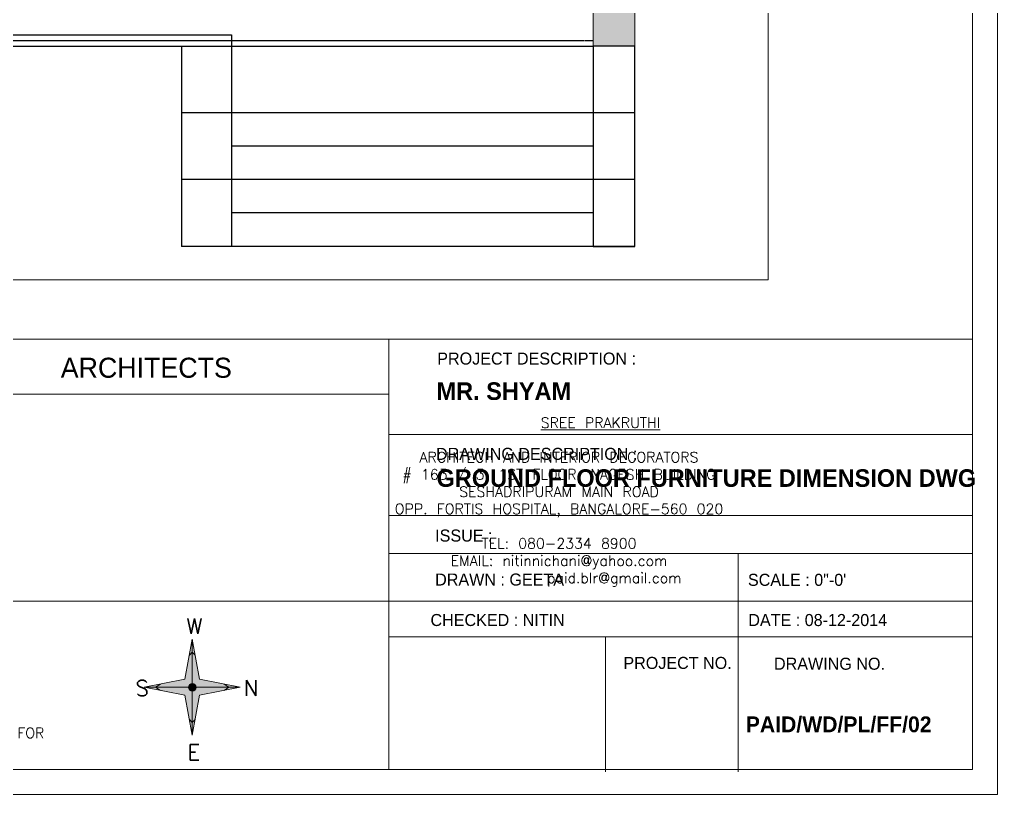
# Model space of a CAD drawing. Header units: inches. Extents: x 111501 to 134888, y 46021 to 52102.
# Drawn here: x 115101.3 to 115452.9, y 48151.3 to 48429.8 of the extents above; entities that cross this region are included whole.
import ezdxf

# ---------------------------------------------------------------- set-up
doc = ezdxf.new("R2010")
doc.units = ezdxf.units.IN
doc.header["$MEASUREMENT"] = 0
for name, color, linetype, lineweight in [('column', 252, 'Continuous', 9), ('SHEET', 7, 'Continuous', 30), ('wall', 7, 'Continuous', 9)]:
    doc.layers.add(name, color=color, linetype=linetype, lineweight=lineweight)
doc.layers.add('staircase', color=6, linetype='Continuous')
doc.styles.get("Standard").update_dxf_attribs({"font": 'txt.shx', "height": 6})
doc.styles.add('style4', font='GOTHIC.TTF', dxfattribs={"height": 18})

msp = doc.modelspace()

# ---------------------------------------------------------------- hatches: boundary and pattern name
at = {"layer": 'column'}
h = msp.add_hatch(color=256, dxfattribs=at)
h.paths.add_polyline_path([(115322.52, 48431.27), (115322.52, 48420.27), (115311.52, 48420.27), (115311.52, 48431.27)])
h.paths.add_polyline_path([(115311.52, 48431.27), (115311.52, 48435.27), (115322.52, 48435.27), (115322.52, 48431.27)])
h.paths.add_polyline_path([(115311.52, 48420.27), (115307.52, 48420.27), (115307.52, 48431.27), (115311.52, 48431.27)])
h.paths.add_polyline_path([(115307.52, 48435.27), (115311.52, 48435.27), (115311.52, 48431.27), (115307.52, 48431.27)])
at = {"layer": 'SHEET', "lineweight": 5}
h = msp.add_hatch(color=0, dxfattribs=at)
h.set_gradient(color1=(0, 0, 41), one_color=1, tint=1, name='CYLINDER')
h.paths.add_polyline_path([(115163.42, 48207.08), (115162.37, 48201.41), (115163.42, 48202.46)])
h.paths.add_polyline_path([(115163.42, 48207.08), (115163.42, 48202.46), (115164.47, 48201.41)])
h = msp.add_hatch(color=0, dxfattribs=at)
h.set_gradient(color1=(186, 79, 131), one_color=1, tint=1, name='INVHEMISPHERICAL')
h.paths.add_polyline_path([(115150.22, 48189.83), (115151.99, 48188.68), (115160.75, 48186.96), (115162.37, 48178.25), (115163.42, 48177.2), (115163.42, 48189.83)])
h.paths.add_polyline_path([(115176.61, 48189.83), (115174.84, 48190.97), (115166.08, 48192.7), (115164.47, 48201.41), (115163.42, 48202.46), (115163.42, 48189.83)])
h = msp.add_hatch(color=0, dxfattribs=at)
h.set_gradient(color1=(186, 79, 131), one_color=1, tint=1, name='CURVED')
h.paths.add_polyline_path([(115163.42, 48202.46), (115162.37, 48201.41), (115160.75, 48192.7), (115151.99, 48190.97), (115150.22, 48189.83), (115163.42, 48189.83)])
h.paths.add_polyline_path([(115163.42, 48177.2), (115164.47, 48178.25), (115166.08, 48186.96), (115174.84, 48188.68), (115176.61, 48189.83), (115163.42, 48189.83)])
h = msp.add_hatch(color=0, dxfattribs=at)
h.set_gradient(color1=(0, 0, 41), one_color=1, tint=1, name='CURVED')
h.paths.add_polyline_path([(115146.17, 48189.83), (115150.22, 48189.83), (115151.99, 48190.97)])
h.paths.add_polyline_path([(115146.17, 48189.83), (115151.99, 48188.68), (115150.22, 48189.83)])
h = msp.add_hatch(color=0, dxfattribs=at)
h.set_gradient(color1=(186, 79, 131), one_color=1, tint=1, name='SPHERICAL')
edge = h.paths.add_edge_path()
edge.add_arc((115163.42, 48189.83), 1.39, 0, 360)
h = msp.add_hatch(color=0, dxfattribs=at)
h.set_gradient(color1=(0, 0, 41), one_color=1, tint=1, name='INVCURVED')
h.paths.add_polyline_path([(115180.66, 48189.83), (115176.61, 48189.83), (115174.84, 48188.68)])
h.paths.add_polyline_path([(115180.66, 48189.83), (115174.84, 48190.97), (115176.61, 48189.83)])
h = msp.add_hatch(color=0, dxfattribs=at)
h.set_gradient(color1=(0, 0, 41), one_color=1, tint=1)
h.paths.add_polyline_path([(115163.42, 48177.2), (115162.37, 48178.25), (115163.42, 48172.58)])
h.paths.add_polyline_path([(115163.42, 48172.58), (115164.47, 48178.25), (115163.42, 48177.2)])

# ---------------------------------------------------------------- linework, layer by layer
at = {"layer": 'column'}
msp.add_lwpolyline([(115322.52, 48435.27), (115307.52, 48435.27), (115307.52, 48420.27), (115322.52, 48420.27)], close=True, dxfattribs=at)
at = {"layer": 'SHEET', "color": 0, "lineweight": 5, "ltscale": 25}
for p, q in [((115443.97, 48314.96), (114777.52, 48314.96)), ((115234.05, 48314.96), (115234.05, 48160.24)), ((115234.05, 48295.11), (114777.52, 48295.11)), ((115311.99, 48207.95), (115311.99, 48159.5))]:
    msp.add_line(p, q, dxfattribs=at)
at = {"layer": 'SHEET', "color": 0, "lineweight": 5}
for p, q in [((115163.42, 48207.08, 6.79), (115160.75, 48192.7, 6.79)), ((115163.42, 48207.08, 6.79), (115163.42, 48172.58, 6.79)), ((115163.42, 48207.08, 6.79), (115166.08, 48192.7, 6.79)), ((115163.42, 48202.46, 6.79), (115162.37, 48201.41, 6.79)), ((115163.42, 48202.46, 6.79), (115164.47, 48201.41, 6.79)), ((115146.17, 48189.83, 6.79), (115160.75, 48192.7, 6.79)), ((115180.66, 48189.83, 6.79), (115166.08, 48192.7, 6.79)), ((115146.17, 48189.83, 6.79), (115180.66, 48189.83, 6.79)), ((115146.17, 48189.83, 6.79), (115160.75, 48186.96, 6.79)), ((115150.22, 48189.83, 6.79), (115151.99, 48190.97, 6.79)), ((115150.22, 48189.83, 6.79), (115151.99, 48188.68, 6.79)), ((115180.66, 48189.83, 6.79), (115166.08, 48186.96, 6.79)), ((115176.61, 48189.83, 6.79), (115174.84, 48190.97, 6.79)), ((115176.61, 48189.83, 6.79), (115174.84, 48188.68, 6.79)), ((115160.75, 48186.96, 6.79), (115163.42, 48172.58, 6.79)), ((115166.08, 48186.96, 6.79), (115163.42, 48172.58, 6.79)), ((115163.42, 48177.2, 6.79), (115162.37, 48178.25, 6.79)), ((115163.42, 48177.2, 6.79), (115164.47, 48178.25, 6.79))]:
    msp.add_line(p, q, dxfattribs=at)
at = {"layer": 'SHEET', "color": 0, "lineweight": 5, "ltscale": 25}
for points in [[(114768.6, 48151.32), (115452.89, 48151.32), (115452.89, 49887.86), (114768.6, 49887.86)], [(114777.52, 48160.24), (115443.97, 48160.24), (115443.97, 49878.94), (114777.52, 49878.94)]]:
    msp.add_lwpolyline(points, close=True, dxfattribs=at)
for points in [[(115443.97, 48280.69), (115234.05, 48280.69)], [(115443.97, 48251.5), (115234.05, 48251.5)], [(115443.97, 48237.91), (115234.05, 48237.91)], [(115359.66, 48207.95), (115359.66, 48237.91)], [(115090.9, 48220.78), (115234.05, 48220.78)], [(115234.05, 48220.78), (115443.97, 48220.78)], [(115443.97, 48207.95), (115234.05, 48207.95)], [(115359.66, 48159.39), (115359.66, 48207.85)]]:
    msp.add_lwpolyline(points, dxfattribs=at)
at = {"layer": 'SHEET', "color": 0, "lineweight": 5}
msp.add_circle((115163.42, 48189.83, 6.79), 1.39, dxfattribs=at)
at = {"layer": 'staircase'}
for p, q in [((115035.53, 48424.27), (115177.52, 48424.27)), ((115177.52, 48424.27), (115177.52, 48420.27)), ((115035.53, 48422.27), (115159.52, 48422.27)), ((115159.52, 48422.27), (115304.36, 48422.27)), ((115304.59, 48422.27), (115307.52, 48422.27)), ((115035.53, 48420.27), (115159.52, 48420.27)), ((115159.52, 48420.27), (115159.52, 48348.27)), ((115159.52, 48420.27), (115304.36, 48420.27)), ((115177.52, 48420.27), (115177.52, 48348.27)), ((115300.8, 48420.27), (115307.52, 48420.27)), ((115307.52, 48420.27), (115307.52, 48348.27)), ((115322.52, 48396.27), (115159.52, 48396.27)), ((115307.52, 48384.27), (115177.52, 48384.27)), ((115322.52, 48372.27), (115159.52, 48372.27)), ((115307.52, 48360.27), (115177.52, 48360.27)), ((115322.52, 48348.27), (115159.52, 48348.27))]:
    msp.add_line(p, q, dxfattribs=at)
msp.add_lwpolyline([(115307.52, 48348.27), (115322.52, 48348.27), (115322.52, 48420.27), (115307.52, 48420.27)], close=True, dxfattribs=at)
at = {"layer": 'wall', "lineweight": 5}
for p, q in [((115370.52, 48435.27), (115370.52, 48336.22)), ((115370.52, 48336.22), (114871.53, 48336.22))]:
    msp.add_line(p, q, dxfattribs=at)

# ---------------------------------------------------------------- texts
at = {"layer": 'SHEET', "color": 0, "lineweight": 5}
for s, insert, char_height, width, attachment_point in [('{\\fCentury Gothic|b0|i0|c0|p34;ARCHITECTS}', (115146.9, 48304.6), 7.1994, 133.3627, 5), ("\\pi-0.10706,l0.12084,t14.87;1.^IAll dimensions in feet and inches.   Dimensions to be read not measured. \\P2.^IAmbiguities and discrepancies shall be brought to  the notice of the Architects prior \\P\\pt0.12084;to execution.\\P\\pt14.87;3.^IFor details such as doors,windows,grills,gates,handrails, railings,flooring pattern etc.\\P\\pt0.12084; refer relevant Architectural drawings. \\P\\pt14.87;4.^IThese drawings shall be correlated and read in conjuction with  relevant consultant's\\P\\pt0.12084; approved drawings for structural members, \\P\\pt14.87;5.^Iservices such as plumbing, sanitary, electrical, airconditioning,  ventilation, rainwater\\P\\pt0.12084; drainage & waterproofing and landscaping.\\P\\pt14.87;6.^IAll levels are in feet/inches and are unfinished levels unless  specified otherwise. \\P7.^IAll roof slabs to have waterproofing and insulation treatment as  per services \\P\\pt0.12084;consultant's  drawing. \\P\\pt14.87;8.^IDowels to be left in stairs for fixing of handrails later. Concreting in toilets to be\\P\\pt0.12084; co-ordinated with detailed toilet  drawings. drawings. \\P\\pt14.87;9.^IHeadroom in all stairs to be checked prior to concreting.\\P\\pi0,l0,t0;\\P\\pi-0.10706,l0.12084,t14.87;10.^ITHIS DRAWING IS A COPYRIGHT. IT IS THE PROPERTY OF ARCHITECTS AND IS NOT TO \\P\\pt0.12084;BE REPRODUCED\\PCOPIED,    HANDED OVER TO A THIRD PARTY OR USED FOR ANY PIRPOSE OTHER THAN THAT FOR \\PWHICH IT HAS BEEN LOANED.", (114980.82, 48226.08), 3.71751, 401.2073, 5), ('         {\\LSREE PRAKRUTHI} \\P\\PARCHITECH AND INTERIOR DECORATORS\\P{\\A1;# 163 / 3, 1ST FLOOR, NAGESH BUILDING\\PSESHADRIPURAM MAIN ROAD\\POPP. FORTIS HOSPITAL, BANGALORE-560 020\\P\\PTEL: 080-2334 8900\\PEMAIL: nitinnichani@yahoo.com\\P            paid.blr@gmail.com}', (115295.27, 48256.39), 3.7175, 401.2073, 5), ('W', (115161.3, 48214.6, 6.79), 5.61, 3.7061, 1), ('S', (115142.97, 48192.33, 6.79), 5.61, 3.7061, 1), ('N', (115181.97, 48192.4, 6.79), 5.61, 3.7061, 1), ('E', (115161.75, 48169.22, 6.79), 5.61, 3.7061, 1)]:
    msp.add_mtext(s, dxfattribs=dict(at, insert=insert, char_height=char_height, width=width, attachment_point=attachment_point))
at = {"layer": 'SHEET', "color": 0, "lineweight": 5, "attachment_point": 1, "style": 'style4'}
for s, insert, char_height, width in [('PROJECT DESCRIPTION :', (115251.5, 48310.12), 4.3312, 157.8059), ('{\\fCentury Gothic|b1|i0|c0|p34;MR. SHYAM}', (115251.24, 48299.41), 6.323, 157.8059), ('DRAWING DESCRIPTION :', (115251.05, 48275.87), 4.3312, 157.8059), ('{\\fCentury Gothic|b1|i0|c0|p34;GROUND FLOOR FURNITURE DIMENSION DWG}', (115251.24, 48268.17), 6.323, 186.6412), ('ISSUE :', (115250.75, 48246.51), 4.331, 157.8059), ('DRAWN : GEETA', (115250.74, 48230.71), 4.3312, 157.8059), ('SCALE : 0"-0\'', (115363.19, 48230.6), 4.3312, 303.3755), ('CHECKED : NITIN', (115249.07, 48216.16), 4.3312, 157.8059), ('DATE : 08-12-2014', (115363.33, 48216.16), 4.3312, 303.3755), ('PROJECT NO.', (115318.42, 48200.74), 4.3312, 157.8059), ('DRAWING NO.', (115372.56, 48200.46), 4.3312, 303.3755), ('{\\fCentury Gothic|b1|i0|c0|p34;PAID/WD/PL/FF/02}', (115362.41, 48179.35), 5.6907, 287.5949)]:
    msp.add_mtext(s, dxfattribs=dict(at, insert=insert, char_height=char_height, width=width))

doc.saveas('drawing.dxf')
